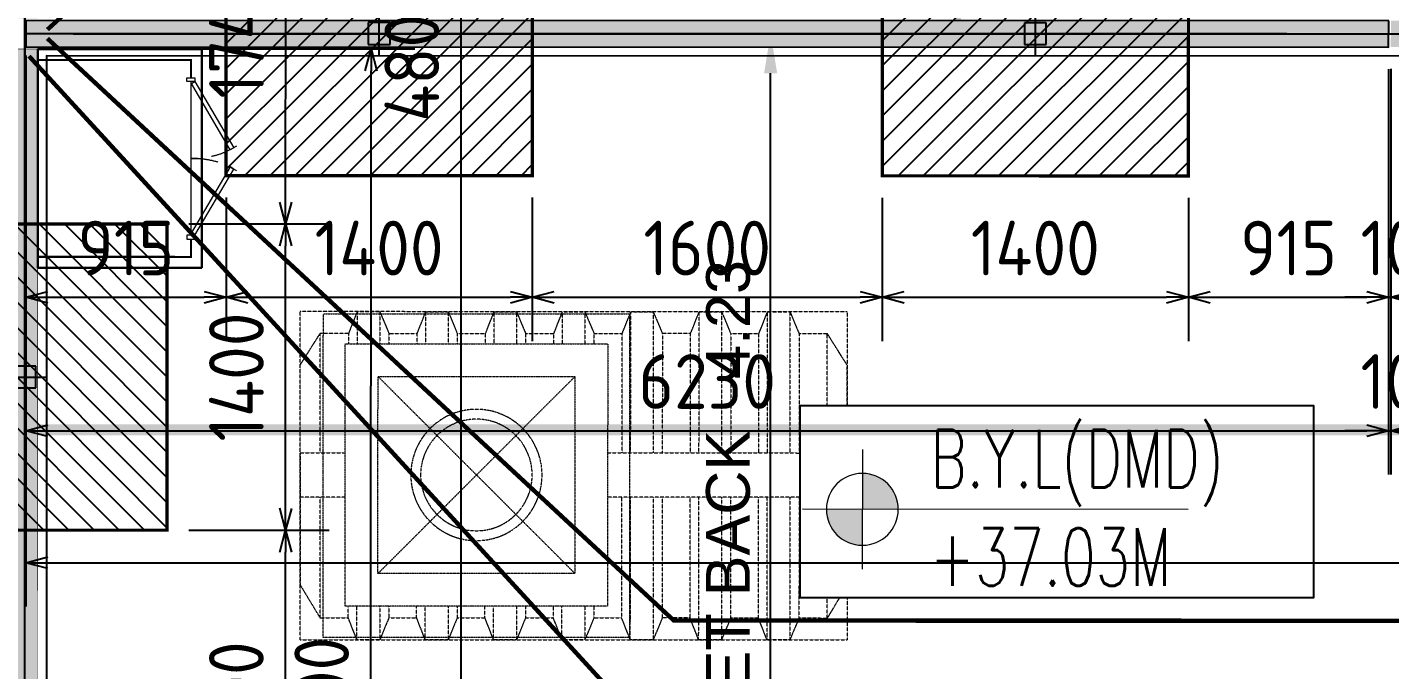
# Model space of a CAD drawing. Header units: centimetres. Extents: x -6122352 to 6876996, y -1694241 to 2592194.
# Drawn here: x 46747 to 52976, y -45064 to -42127 of the extents above; entities that cross this region are included whole.
import ezdxf

# ---------------------------------------------------------------- set-up
doc = ezdxf.new("R2010")
doc.units = ezdxf.units.CM
doc.header["$MEASUREMENT"] = 0
doc.header["$PDMODE"] = 66
doc.header["$PDSIZE"] = 100
for name, pattern in [('CENTER', [2, 1.25, -0.25, 0.25, -0.25]), ('DU23023_KAA_00_XX_M2_TR_KPTB_0024$0$DU23023_KAA_00_XX_M2_TR_XRBS_0024$0$PHANTOM2', [1.25, 0.625, -0.125, 0.125, -0.125, 0.125, -0.125]), ('HIDDEN', [0.375, 0.25, -0.125]), ('LTH-4G-M-XR-GROUND FLOOR PLAN$0$HIDDEN2', [0.1875, 0.125, -0.0625])]:
    doc.linetypes.add(name, pattern=pattern)
doc.layers.get('Defpoints').update_dxf_attribs({"color": 255, "linetype": 'CENTER'})
for name, color, linetype in [('00-MI-DIM', 7, 'Continuous'), ('@MI-FOOTINGS', 7, 'Continuous'), ('@MI-MEP', 7, 'Continuous'), ('@MI-REF LAYER', 7, 'Continuous'), ('@MI-TYPE-02', 6, 'Continuous'), ('CTECH-Text 2.5mm', 2, 'Continuous'), ('VD-WS-TEXT', 8, 'Continuous'), ('VD-WS-WATER TANK', 7, 'Continuous'), ('XREF1$0$S-LEVELS', 2, 'Continuous'), ('XREF1$0$TYPICAL NEW PROFILE', 3, 'Continuous')]:
    doc.layers.add(name, color=color, linetype=linetype)
doc.layers.add('08-Compound Wall-2', color=6, linetype='Continuous', lineweight=25, true_color=0xff00ff)
doc.layers.add('23585-XR-AR-DAMAC PLOT LIMITS$0$1-End units', color=7, linetype='Continuous', lineweight=5, true_color=0xf8991e)
for name, color, linetype, lineweight in [('23585-XR-AR-102-8P-GF$0$A-FLOR-XREF', 8, 'Continuous', 9), ('A-ANNO-TEXT', 3, 'Continuous', 25), ('LTH-4G-M-XR-GROUND FLOOR PLAN$0$1717 X Water Tank Location_5B$0$00 Line 2', 6, 'Continuous', 13), ('XREF1$0$36-TAGLVL', 23, 'Continuous', 9), ('ZAT_WALL PANEL', 3, 'Continuous', 30)]:
    doc.layers.add(name, color=color, linetype=linetype, lineweight=lineweight)
doc.layers.add('LTH-4G-M-XR-GROUND FLOOR PLAN$0$PDF_Geometry', color=7, linetype='Continuous', true_color=0xcccccc)
doc.styles.add('DIMTEXT', font='romans.shx', dxfattribs={"width": 0.8})
doc.styles.add('Schueco-BEMSTIL', font='isocpeur.ttf', dxfattribs={"width": 0.9})
doc.styles.get("Standard").update_dxf_attribs({"font": 'arial.ttf'})
doc.styles.add('XREF1$0$DLT_TEXT', font='romans.shx', dxfattribs={"width": 0.7})
doc.dimstyles.new('DIM-25', dxfattribs={"dimscale": 25, "dimtxt": 2.5, "dimasz": 2.5, "dimexe": 1.25, "dimexo": 0.625, "dimgap": 1, "dimtad": 1, "dimdec": 0, "dimdsep": 46, "dimtxsty": 'DIMTEXT', "dimblk": 'AROW', "dimcen": 2.5, "dimse1": 1, "dimse2": 1, "dimclrd": 1, "dimclre": 1, "dimclrt": 2, "dimadec": 0, "dimazin": 0, "dimtfac": 1, "dimtdec": 0, "dimtmove": 0, "dimatfit": 3, "dimfxl": 1, "dimarcsym": 0})
doc.dimstyles.new('MI- JWC-TXT-2.5 MM', dxfattribs={"dimscale": 1.5, "dimtxt": 2.5, "dimasz": 1, "dimexe": 2, "dimexo": 1, "dimgap": 1, "dimtad": 1, "dimdec": 0, "dimdsep": 46, "dimtxsty": 'Schueco-BEMSTIL', "dimblk": 'OPEN30', "dimcen": 0, "dimdle": 2, "dimclrd": 140, "dimclre": 8, "dimclrt": 40, "dimadec": 0, "dimazin": 2, "dimtfac": 1, "dimtdec": 0, "dimtix": 1, "dimtmove": 2, "dimatfit": 3, "dimldrblk": 'OPEN', "dimfxl": 2, "dimlwd": -1, "dimlwe": -1, "dimarcsym": 0})
doc.dimstyles.get("Standard").update_dxf_attribs({"dimtxt": 5, "dimasz": 0.5, "dimexe": 0.18, "dimexo": 0.0625, "dimgap": 0.09, "dimtad": 0, "dimtih": 1, "dimtoh": 1, "dimdec": 0, "dimzin": 0, "dimdsep": 46, "dimtxsty": 'Standard', "dimcen": 0.09, "dimadec": 0, "dimazin": 0, "dimtfac": 1, "dimtdec": 0, "dimtofl": 0, "dimtmove": 0, "dimatfit": 3, "dimfxl": 1, "dimtolj": 1, "dimtzin": 0, "dimarcsym": 0})

# ---------------------------------------------------------------- blocks, each defined once
blk = doc.blocks.new('23585-XR-AR-BOUNDARY WALLS AND SETBACKS')
at = {"layer": '08-Compound Wall-2'}
blk.add_lwpolyline([(496500.5593, 2768917.74), (496482.9379, 2768933.8862), (496476.824, 2768927.2137), (496472.7706, 2768922.7899), (496468.7172, 2768918.3661), (496464.6638, 2768913.9423), (496460.6104, 2768909.5187), (496454.4965, 2768902.8462), (496472.1179, 2768886.7)], dxfattribs=at)
blk = doc.blocks.new('A$C9d9485f6')
at = {"layer": 'A-ANNO-TEXT', "rotation": 312.4881850805905}
blk.add_blockref('23585-XR-AR-BOUNDARY WALLS AND SETBACKS', (-2377088.5348, -1504219.2521), dxfattribs=at)
blk = doc.blocks.new('23585-XR-AR-DAMAC PLOT LIMITS')
at = {"layer": '23585-XR-AR-DAMAC PLOT LIMITS$0$1-End units', "color": 251, "true_color": 0x636466}
for points in [[(496454.3553, 2768902.8401), (496436.6601, 2768919.0535), (496442.8417, 2768925.7999), (496460.5367, 2768909.5863)], [(496454.3553, 2768902.8401), (496460.5367, 2768909.5863), (496478.2317, 2768893.3725), (496472.0503, 2768886.6263)]]:
    blk.add_lwpolyline(points, close=True, dxfattribs=at)
blk = doc.blocks.new('A$Cf093b529')
at = {"layer": 'A-ANNO-TEXT'}
blk.add_blockref('23585-XR-AR-DAMAC PLOT LIMITS', (-495391.9901, -2768603.4419), dxfattribs=at)
blk = doc.blocks.new('A$C9656bef6')
at = {"color": 1, "true_color": 0xeb0000, "const_width": 0.01}
blk.add_lwpolyline([(33.1498, 0.0002), (27.1499, 0), (21.1499, 0), (15.1499, 0.0002), (9.1499, 0.0002), (0, 0.0002), (0, 24.0001), (9.1499, 24.0001), (15.1499, 24.0001), (21.1499, 24.0002), (27.1499, 24.0002), (33.1498, 24.0001), (42.2997, 24.0001), (42.3, 0.0002)], close=True, dxfattribs=at)
blk = doc.blocks.new('AROW')
at = {"color": 1, "ltscale": 100}
for p, q in [((0, 0), (-3, 0)), ((0, -1), (0, 1))]:
    blk.add_line(p, q, dxfattribs=at)
blk.add_solid([(-1.28, 0.21), (-1.28, -0.21), (0, 0)], dxfattribs=at)
blk = doc.blocks.new('*D399')
at = {"layer": 'CTECH-Text 2.5mm', "color": 8, "lineweight": -2, "ltscale": 10, "transparency": 16777216}
blk.add_line((0.1, -0.1674), (0.9, -0.1674), dxfattribs=at)
at = {"layer": 'Defpoints', "color": 0, "ltscale": 10, "transparency": 16777216}
for p in [(0.05, 0), (0.95, 0), (0.95, -0.1674)]:
    blk.add_point(p, dxfattribs=at)
at = {"layer": 'CTECH-Text 2.5mm', "color": 8, "lineweight": -2, "ltscale": 10, "transparency": 16777216, "xscale": 0.05, "yscale": 0.05, "zscale": 0.05, "rotation": 180}
blk.add_blockref('AROW', (0.05, -0.1674), dxfattribs=at)
at = {"layer": 'CTECH-Text 2.5mm', "color": 8, "lineweight": -2, "ltscale": 10, "transparency": 16777216, "xscale": 0.05, "yscale": 0.05, "zscale": 0.05}
blk.add_blockref('AROW', (0.95, -0.1674), dxfattribs=at)
at = {"layer": 'CTECH-Text 2.5mm', "color": 8, "ltscale": 10, "transparency": 16777216, "insert": (0.5, -0.1124), "char_height": 0.09, "attachment_point": 5, "style": 'DIMTEXT'}
blk.add_mtext('900', dxfattribs=at)
blk = doc.blocks.new('*D400')
at = {"layer": 'CTECH-Text 2.5mm', "color": 8, "lineweight": -2, "ltscale": 10, "transparency": 16777216}
blk.add_line((0.8453, -0.65), (0.8453, -0.05), dxfattribs=at)
at = {"layer": 'Defpoints', "color": 0, "ltscale": 10, "transparency": 16777216}
for p in [(0.8453, 0), (0.95, 0), (0.95, -0.7)]:
    blk.add_point(p, dxfattribs=at)
at = {"layer": 'CTECH-Text 2.5mm', "color": 8, "lineweight": -2, "ltscale": 10, "transparency": 16777216, "xscale": 0.05, "yscale": 0.05, "zscale": 0.05}
for p, rotation in [((0.8453, 0), 90), ((0.8453, -0.7), 270)]:
    blk.add_blockref('AROW', p, dxfattribs=dict(at, rotation=rotation))
at = {"layer": 'CTECH-Text 2.5mm', "color": 8, "ltscale": 10, "transparency": 16777216, "insert": (0.7903, -0.35), "char_height": 0.09, "attachment_point": 5, "rotation": 90, "style": 'DIMTEXT'}
blk.add_mtext('700', dxfattribs=at)
blk = doc.blocks.new('WATER TANK-5G')
at = {"layer": 'VD-WS-WATER TANK', "color": 8, "linetype": 'HIDDEN', "lineweight": 0}
for p, q in [((-1250, 750), (-1250, -750)), ((-1250, 750), (1250, 750)), ((1250, -750), (1250, 750)), ((-1250, 506.4), (-1159.5, 650)), ((-1030.3, 650.1), (-1159.5, 650)), ((-1030.3, 650.1), (-1159.5, 650)), ((-1159.5, 104.3), (-1159.5, 650)), ((-717.8, 650.4), (-847, 650.3)), ((-534.5, 650.3), (-405.3, 650.3)), ((-92.8, 650.3), (-222, 650)), ((219.7, 650.3), (90.5, 650.3)), ((532.2, 650.3), (403, 650.3)), ((844.7, 650.2), (715.5, 650)), ((1030.3, 650.1), (1159.5, 650)), ((1030.3, 650.1), (1159.5, 650)), ((1159.5, 104.3), (1159.5, 650)), ((1250, 506.4), (1159.5, 650)), ((-1250, 6.4), (-1250, 506.4)), ((1250, 6.4), (1250, 506.4)), ((1250, 6.4), (1250, 506.4)), ((-1250, 104.3), (-1250, -97.9)), ((1250, 104.3), (1250, -97.9)), ((-1250, 0), (-1250, -500)), ((1250, 0), (1250, -500)), ((1250, 0), (1250, -500)), ((-1159.5, -650), (-1159.5, -97.9)), ((1159.5, -649.4), (1159.5, -97.9)), ((-1250, -500), (-1159.5, -650)), ((1250, -500), (1159.5, -649.4)), ((-1030.2, -649.9), (-1159.5, -650)), ((-717.8, -649.6), (-844.7, -649.7)), ((-532.2, -649.7), (-405.3, -649.7)), ((-92.8, -649.7), (-219.7, -650)), ((219.7, -649.8), (92.8, -649.8)), ((532.2, -649.4), (405.3, -649.7)), ((532.3, -650), (532.2, -650)), ((844.7, -649), (717.8, -649.2)), ((1159.5, -649.4), (1030.3, -649.7)), ((1250, -750), (-1250, -750))]:
    blk.add_line(p, q, dxfattribs=at)
at = {"layer": 'VD-WS-WATER TANK', "color": 8, "linetype": 'HIDDEN', "lineweight": 0, "ltscale": 0.2}
for p, q in [((-5.4, 453.5), (894.6, -446.5)), ((894.6, 453.5), (-5.4, -446.5))]:
    blk.add_line(p, q, dxfattribs=at)
at = {"layer": 'VD-WS-WATER TANK', "color": 8, "linetype": 'HIDDEN', "lineweight": 0}
for points in [[(-885.4, 104.3), (-886.4, 750), (-988.6, 750), (-1030.3, 650.3), (-1030.3, 104.3)], [(-988.6, 750), (-988.6, 104.3)], [(-846, 104.3), (-847, 650.3), (-886.4, 750)], [(-572.9, 104.3), (-573.9, 750), (-676.1, 750), (-717.8, 650.3), (-717.8, 104.3)], [(-676.1, 750), (-676.1, 104.3)], [(-533.5, 104.3), (-534.5, 650.3), (-573.9, 750)], [(-260.4, 104.3), (-261.4, 750), (-363.6, 750), (-405.3, 650.3), (-405.3, 104.3)], [(-363.6, 750), (-363.6, 104.3)], [(-221, 104.3), (-222, 650.3), (-261.4, 750)], [(51.3, 603.5), (51.1, 750), (-51.1, 750), (-92.8, 650.3), (-92.8, 603.5)], [(-51.1, 750), (-51.1, 603.5)], [(90.6, 603.5), (90.5, 650.3), (51.1, 750)], [(363.8, 603.5), (363.6, 750), (261.4, 750), (219.7, 650.3), (219.7, 603.5)], [(261.4, 750), (261.4, 603.5)], [(403.1, 603.5), (403, 650.3), (363.6, 750)], [(676.3, 603.5), (676.1, 750), (573.9, 750), (532.2, 650.3), (532.2, 603.5)], [(573.9, 750), (573.9, 603.5)], [(715.6, 603.5), (715.5, 650.3), (676.1, 750)], [(988.8, 603.5), (988.6, 750), (886.4, 750), (844.7, 650.3), (844.7, 603.5)], [(886.4, 750), (886.4, 603.5)], [(1028.1, 603.5), (1028, 650.3), (988.6, 750)], [(-155.4, 104.3), (-1250, 104.3), (-1250, -97.9), (-155.4, -97.9)], [(1044.6, -97.9), (1250, -97.9), (1250, 104.3), (1044.6, 104.3)], [(-1030.3, -97.9), (-1030.3, -649.7), (-988.6, -750), (-884.1, -750), (-844.7, -649.7), (-845.6, -97.9)], [(-988.6, -97.9), (-988.6, -750)], [(-884.1, -750), (-885.1, -97.9)], [(-717.8, -97.9), (-717.8, -649.7), (-676.1, -750), (-571.6, -750), (-532.2, -649.7), (-533.1, -97.9)], [(-676.1, -97.9), (-676.1, -750)], [(-571.6, -750), (-572.6, -97.9)], [(-405.3, -97.9), (-405.3, -649.7), (-363.6, -750), (-259.1, -750), (-219.7, -649.7), (-220.6, -97.9)], [(-363.6, -97.9), (-363.6, -750)], [(-259.1, -750), (-260.1, -97.9)], [(-92.8, -596.5), (-92.8, -649.7), (-51.1, -750), (53.4, -750), (92.8, -649.7), (92.8, -596.5)], [(-51.1, -596.5), (-51.1, -750)], [(53.4, -750), (53.2, -596.5)], [(219.7, -596.5), (219.7, -649.7), (261.4, -750), (365.9, -750), (405.3, -649.7), (405.3, -596.5)], [(261.4, -596.5), (261.4, -750)], [(365.9, -750), (365.7, -596.5)], [(532.2, -596.5), (532.2, -649.7), (573.9, -750), (678.4, -750), (717.8, -649.7), (717.8, -596.5)], [(573.9, -596.5), (573.9, -750)], [(678.4, -750), (678.2, -596.5)], [(844.7, -596.5), (844.7, -649.7), (886.4, -750), (990.9, -750), (1030.3, -649.7), (1030.2, -596.5)], [(886.4, -596.5), (886.4, -750)], [(990.9, -750), (990.6, -596.5)]]:
    blk.add_lwpolyline(points, dxfattribs=at)
at = {"layer": 'VD-WS-WATER TANK', "color": 8, "linetype": 'HIDDEN', "lineweight": 0, "ltscale": 0.2}
for points in [[(-255.4, -739.7), (1144.6, -739.7), (1144.6, 740.3), (-255.4, 740.3)], [(-155.4, -596.5), (1044.6, -596.5), (1044.6, 603.5), (-155.4, 603.5)], [(-5.4, -446.5), (894.6, -446.5), (894.6, 453.5), (-5.4, 453.5)]]:
    blk.add_lwpolyline(points, close=True, dxfattribs=at)
at = {"layer": 'VD-WS-WATER TANK', "color": 8, "linetype": 'HIDDEN', "lineweight": 0}
for radius in [300, 255]:
    blk.add_circle((444.6, 3.5), radius, dxfattribs=at)
blk = doc.blocks.new('XREF1$0$LVL  ATTR')
at = {"color": 7}
blk.add_wipeout([(-0.3373, 0.3835), (1.8973, 0.3835), (1.8973, -0.4505), (-0.3373, -0.4505)], dxfattribs=at)
at = {"layer": 'XREF1$0$36-TAGLVL', "extrusion": (-4.88814e-07, 1.40652e-17, 1)}
h = blk.add_hatch(color=252, dxfattribs=at)
h.paths.add_polyline_path([(-0.0654, 0.1563, 0.414214), (-0.2216, 0), (-0.0654, 0)])
h.paths.add_polyline_path([(0.0909, 0), (-0.0654, 0), (-0.0654, -0.1562, 0.414214)])
for p, q in [((-0.0654, -0.2604), (-0.0654, 0.2604)), ((1.3511, 0, 0), (-0.3253, 0, 0))]:
    blk.add_line(p, q, dxfattribs=at)
blk.add_circle((-0.0654, 0, 0), 0.1562, dxfattribs=at)
at = {"layer": 'XREF1$0$S-LEVELS', "color": 1}
blk.add_lwpolyline([(-0.3373, 0.3835), (1.8973, 0.3835), (1.8973, -0.4505), (-0.3373, -0.4505)], close=True, dxfattribs=at)
at = {"layer": 'XREF1$0$TYPICAL NEW PROFILE', "color": 3, "style": 'XREF1$0$DLT_TEXT', "width": 0.7}
for tag, p in [('+0.00M', (0.2413, 0.0671, -0.0001)), ('S.S.L', (0.2413, -0.3453, -0.0001))]:
    blk.add_attdef(tag, p, '', height=0.25, dxfattribs=at)
blk = doc.blocks.new('*D701')
at = {"color": 0, "lineweight": -2, "transparency": 16777216}
for p, q in [((494356.7566, 2767883.0846), (494355.5205, 2767883.0846)), ((494355.7005, 2767879.0379), (494355.7005, 2767882.9046)), ((494355.8531, 2767878.8579), (494355.5205, 2767878.8579))]:
    blk.add_line(p, q, dxfattribs=at)
at = {"color": 0, "transparency": 16777216}
for points in [[(494355.6705, 2767882.9046), (494355.7305, 2767882.9046), (494355.7005, 2767883.0846)], [(494355.6705, 2767879.0379), (494355.7305, 2767879.0379), (494355.7005, 2767878.8579)]]:
    blk.add_solid(points, dxfattribs=at)
at = {"layer": 'Defpoints', "color": 0, "transparency": 16777216}
for p in [(494355.7005, 2767883.0846), (494356.8191, 2767883.0846), (494355.9156, 2767878.8579)]:
    blk.add_point(p, dxfattribs=at)
at = {"color": 0, "transparency": 16777216, "insert": (494355.5071, 2767880.9712), "char_height": 0.2, "attachment_point": 5, "rotation": 90}
blk.add_mtext('\\A1;SET BACK   4.23', dxfattribs=at)
blk = doc.blocks.new('*D729')
at = {"color": 0, "lineweight": -2, "transparency": 16777216}
for p, q in [((494320.8814, 2767883.0845), (494321.2594, 2767883.0845)), ((494321.0794, 2767879.0383), (494321.0794, 2767882.9045)), ((494320.7314, 2767878.8583), (494321.2594, 2767878.8583))]:
    blk.add_line(p, q, dxfattribs=at)
at = {"color": 0, "transparency": 16777216}
for points in [[(494321.0494, 2767882.9045), (494321.1094, 2767882.9045), (494321.0794, 2767883.0845)], [(494321.0494, 2767879.0383), (494321.1094, 2767879.0383), (494321.0794, 2767878.8583)]]:
    blk.add_solid(points, dxfattribs=at)
at = {"layer": 'Defpoints', "color": 0, "transparency": 16777216}
for p in [(494320.8189, 2767883.0845), (494321.0794, 2767883.0845), (494320.6689, 2767878.8583)]:
    blk.add_point(p, dxfattribs=at)
at = {"color": 0, "transparency": 16777216, "insert": (494320.8859, 2767880.9714), "char_height": 0.2, "attachment_point": 5, "rotation": 90}
blk.add_mtext('\\A1;SET BACK   4.23', dxfattribs=at)
blk = doc.blocks.new('_Open30')
at = {"color": 0, "linetype": 'ByBlock', "lineweight": -2}
for p, q in [((-1, 0.268), (0, 0)), ((0, 0), (-1, -0.268)), ((0, 0), (-1, 0))]:
    blk.add_line(p, q, dxfattribs=at)
blk = doc.blocks.new('*D964')
at = {"layer": '00-MI-DIM', "color": 8, "transparency": 16777216}
for p, q in [((436950.7, -173339.8), (438574.4, -173340.1)), ((436948.6, -179339.8), (438573.3, -179340.1))]:
    blk.add_line(p, q, dxfattribs=at)
at = {"layer": '00-MI-DIM', "color": 140, "transparency": 16777216}
blk.add_line((438373.3, -179240), (438374.4, -173440), dxfattribs=at)
at = {"layer": 'Defpoints', "color": 0, "transparency": 16777216}
for p in [(436850.7, -173339.8), (438374.4, -173340), (436848.6, -179339.8)]:
    blk.add_point(p, dxfattribs=at)
at = {"layer": '00-MI-DIM', "color": 140, "transparency": 16777216, "xscale": 100, "yscale": 100, "zscale": 100}
for p, rotation in [((438374.4, -173340), 89.98973417893167), ((438373.3, -179340), 269.9897341789317)]:
    blk.add_blockref('_Open30', p, dxfattribs=dict(at, rotation=rotation))
at = {"layer": '00-MI-DIM', "color": 40, "transparency": 16777216, "insert": (438148.8, -176340), "char_height": 250, "attachment_point": 5, "rotation": 89.98973, "style": 'Schueco-BEMSTIL'}
blk.add_mtext('6000', dxfattribs=at)
blk = doc.blocks.new('_Open')
at = {"color": 0, "linetype": 'ByBlock', "lineweight": -2}
for p, q in [((-1, 0.2), (0, 0)), ((-1, -0.2), (0, 0)), ((0, 0), (-1, 0))]:
    blk.add_line(p, q, dxfattribs=at)
blk = doc.blocks.new('*D972')
at = {"layer": '00-MI-DIM', "color": 8, "transparency": 16777216}
for p, q in [((436895.4, -149271.2), (438990.7, -149271.6)), ((436886.5, -197271.6), (438982.1, -197272))]:
    blk.add_line(p, q, dxfattribs=at)
at = {"layer": '00-MI-DIM', "color": 140, "transparency": 16777216}
blk.add_line((438782.2, -197172), (438790.7, -149371.5), dxfattribs=at)
at = {"layer": 'Defpoints', "color": 0, "transparency": 16777216}
for p in [(436795.4, -149271.2), (438790.7, -149271.5), (436786.5, -197271.6)]:
    blk.add_point(p, dxfattribs=at)
at = {"layer": '00-MI-DIM', "color": 140, "transparency": 16777216, "xscale": 100, "yscale": 100, "zscale": 100}
for p, rotation in [((438790.7, -149271.5), 89.98973417893167), ((438782.1, -197272), 269.9897341789317)]:
    blk.add_blockref('_Open30', p, dxfattribs=dict(at, rotation=rotation))
at = {"layer": '00-MI-DIM', "color": 40, "transparency": 16777216, "insert": (438561.4, -173271.7), "char_height": 250, "attachment_point": 5, "rotation": 89.98973, "style": 'Schueco-BEMSTIL'}
blk.add_mtext('48000', dxfattribs=at)
blk = doc.blocks.new('T2-FOOTING PLAN')
at = {"layer": '@MI-FOOTINGS', "transparency": 33554679}
h = blk.add_hatch(dxfattribs=at)
h.set_pattern_fill('ANSI31', color=8, scale=650)
h.paths.add_polyline_path([(-700, 650), (700, 650), (700, -650), (-700, -650)])
at = {"layer": '@MI-FOOTINGS', "color": 160, "true_color": 0x3340f0, "const_width": 15}
blk.add_lwpolyline([(-700, 650), (700, 650), (700, -650), (-700, -650)], close=True, dxfattribs=at)
at = {"layer": '@MI-FOOTINGS', "color": 30}
blk.add_point((0, 0), dxfattribs=at)
blk = doc.blocks.new('*D953')
at = {"layer": '00-MI-DIM', "color": 8, "transparency": 16777216}
for p, q in [((437541.4, -175539.9), (438183.8, -175540)), ((437541.1, -177139.9), (438183.5, -177140))]:
    blk.add_line(p, q, dxfattribs=at)
at = {"layer": '00-MI-DIM', "color": 140, "transparency": 16777216}
blk.add_line((437983.6, -177040), (437983.8, -175640), dxfattribs=at)
at = {"layer": 'Defpoints', "color": 0, "transparency": 16777216}
for p in [(437441.4, -175539.9), (437983.8, -175540), (437441.1, -177139.9)]:
    blk.add_point(p, dxfattribs=at)
at = {"layer": '00-MI-DIM', "color": 140, "transparency": 16777216, "xscale": 100, "yscale": 100, "zscale": 100}
for p, rotation in [((437983.8, -175540), 89.98973417893167), ((437983.5, -177140), 269.9897341789317)]:
    blk.add_blockref('_Open30', p, dxfattribs=dict(at, rotation=rotation))
at = {"layer": '00-MI-DIM', "color": 40, "transparency": 16777216, "insert": (437758.7, -176339.9), "char_height": 250, "attachment_point": 5, "rotation": 89.98973, "style": 'Schueco-BEMSTIL'}
blk.add_mtext('1600', dxfattribs=at)
blk = doc.blocks.new('*D954')
at = {"layer": '00-MI-DIM', "color": 8, "transparency": 16777216}
for p, q in [((437541.7, -174139.9), (438184.1, -174140)), ((437541.4, -175539.9), (438183.8, -175540))]:
    blk.add_line(p, q, dxfattribs=at)
at = {"layer": '00-MI-DIM', "color": 140, "transparency": 16777216}
blk.add_line((437983.8, -175440), (437984.1, -174240), dxfattribs=at)
at = {"layer": 'Defpoints', "color": 0, "transparency": 16777216}
for p in [(437441.7, -174139.9), (437984.1, -174140), (437441.4, -175539.9)]:
    blk.add_point(p, dxfattribs=at)
at = {"layer": '00-MI-DIM', "color": 140, "transparency": 16777216, "xscale": 100, "yscale": 100, "zscale": 100}
for p, rotation in [((437984.1, -174140), 89.98973417893167), ((437983.8, -175540), 269.9897341789317)]:
    blk.add_blockref('_Open30', p, dxfattribs=dict(at, rotation=rotation))
at = {"layer": '00-MI-DIM', "color": 40, "transparency": 16777216, "insert": (437759, -174839.9), "char_height": 250, "attachment_point": 5, "rotation": 89.98973, "style": 'Schueco-BEMSTIL'}
blk.add_mtext('1400', dxfattribs=at)
blk = doc.blocks.new('*D955')
at = {"layer": '00-MI-DIM', "color": 8, "transparency": 16777216}
for p, q in [((437542.5, -172400.4), (438184.4, -172400.5)), ((437541.7, -174139.9), (438184.1, -174140))]:
    blk.add_line(p, q, dxfattribs=at)
at = {"layer": '00-MI-DIM', "color": 140, "transparency": 16777216}
blk.add_line((437984.1, -174040), (437984.4, -172500.4), dxfattribs=at)
at = {"layer": 'Defpoints', "color": 0, "transparency": 16777216}
for p in [(437442.5, -172400.3), (437984.4, -172400.4), (437441.7, -174139.9)]:
    blk.add_point(p, dxfattribs=at)
at = {"layer": '00-MI-DIM', "color": 140, "transparency": 16777216, "xscale": 100, "yscale": 100, "zscale": 100}
for p, rotation in [((437984.4, -172400.4), 89.98973417893167), ((437984.1, -174140), 269.9897341789317)]:
    blk.add_blockref('_Open30', p, dxfattribs=dict(at, rotation=rotation))
at = {"layer": '00-MI-DIM', "color": 40, "transparency": 16777216, "insert": (437759.2, -173270.2), "char_height": 250, "attachment_point": 5, "rotation": 89.98973, "style": 'Schueco-BEMSTIL'}
blk.add_mtext('1740', dxfattribs=at)
blk = doc.blocks.new('*D988')
at = {"layer": '@MI-TYPE-02', "color": 8, "transparency": 16777216}
for p, q in [((345440.7, -190781.4), (345440.7, -192636.3)), ((351671.1, -190783), (351671.1, -192636.3))]:
    blk.add_line(p, q, dxfattribs=at)
at = {"layer": '@MI-TYPE-02', "color": 140, "transparency": 16777216}
blk.add_line((345540.7, -192436.3), (351571.1, -192436.3), dxfattribs=at)
at = {"layer": 'Defpoints', "color": 0, "transparency": 16777216}
for p in [(345440.7, -190681.4), (351671.1, -190683), (351671.1, -192436.3)]:
    blk.add_point(p, dxfattribs=at)
at = {"layer": '@MI-TYPE-02', "color": 140, "transparency": 16777216, "xscale": 100, "yscale": 100, "zscale": 100, "rotation": 180}
blk.add_blockref('_Open30', (345440.7, -192436.3), dxfattribs=at)
at = {"layer": '@MI-TYPE-02', "color": 140, "transparency": 16777216, "xscale": 100, "yscale": 100, "zscale": 100}
blk.add_blockref('_Open30', (351671.1, -192436.3), dxfattribs=at)
at = {"layer": '@MI-TYPE-02', "color": 40, "transparency": 16777216, "insert": (348555.9, -192211.3), "char_height": 250, "attachment_point": 5, "style": 'Schueco-BEMSTIL'}
blk.add_mtext('6230', dxfattribs=at)
blk = doc.blocks.new('*D989')
at = {"layer": '@MI-TYPE-02', "color": 8, "transparency": 16777216}
for p, q in [((351671.1, -190783), (351671.1, -192636.3)), ((351681.1, -190781.9), (351681.1, -192636.3))]:
    blk.add_line(p, q, dxfattribs=at)
at = {"layer": '@MI-TYPE-02', "color": 140, "transparency": 16777216}
for p, q in [((351571.1, -192436.3), (351471.1, -192436.3)), ((351671.1, -192436.3), (351681.1, -192436.3)), ((351781.1, -192436.3), (351881.1, -192436.3))]:
    blk.add_line(p, q, dxfattribs=at)
at = {"layer": 'Defpoints', "color": 0, "transparency": 16777216}
for p in [(351671.1, -190683), (351681.1, -190681.9), (351681.1, -192436.3)]:
    blk.add_point(p, dxfattribs=at)
at = {"layer": '@MI-TYPE-02', "color": 140, "transparency": 16777216, "xscale": 100, "yscale": 100, "zscale": 100}
blk.add_blockref('_Open30', (351671.1, -192436.3), dxfattribs=at)
at = {"layer": '@MI-TYPE-02', "color": 140, "transparency": 16777216, "xscale": 100, "yscale": 100, "zscale": 100, "rotation": 180}
blk.add_blockref('_Open30', (351681.1, -192436.3), dxfattribs=at)
at = {"layer": '@MI-TYPE-02', "color": 40, "transparency": 16777216, "insert": (351676.1, -192211.3), "char_height": 250, "attachment_point": 5, "style": 'Schueco-BEMSTIL'}
blk.add_mtext('10', dxfattribs=at)
blk = doc.blocks.new('*D1001')
at = {"layer": '@MI-TYPE-02', "color": 8, "transparency": 16777216}
for p, q in [((345440.7, -190781.4), (345440.7, -192026.3)), ((346356, -191370.5), (346356, -192026.3))]:
    blk.add_line(p, q, dxfattribs=at)
at = {"layer": '@MI-TYPE-02', "color": 140, "transparency": 16777216}
blk.add_line((345540.7, -191826.3), (346256, -191826.3), dxfattribs=at)
at = {"layer": 'Defpoints', "color": 0, "transparency": 16777216}
for p in [(345440.7, -190681.4), (346356, -191270.5), (346356, -191826.3)]:
    blk.add_point(p, dxfattribs=at)
at = {"layer": '@MI-TYPE-02', "color": 140, "transparency": 16777216, "xscale": 100, "yscale": 100, "zscale": 100, "rotation": 180}
blk.add_blockref('_Open30', (345440.7, -191826.3), dxfattribs=at)
at = {"layer": '@MI-TYPE-02', "color": 140, "transparency": 16777216, "xscale": 100, "yscale": 100, "zscale": 100}
blk.add_blockref('_Open30', (346356, -191826.3), dxfattribs=at)
at = {"layer": '@MI-TYPE-02', "color": 40, "transparency": 16777216, "insert": (345898.4, -191601.3), "char_height": 250, "attachment_point": 5, "style": 'Schueco-BEMSTIL'}
blk.add_mtext('915', dxfattribs=at)
blk = doc.blocks.new('*D1002')
at = {"layer": '@MI-TYPE-02', "color": 8, "transparency": 16777216}
for p, q in [((346356, -191370.5), (346356, -192026.3)), ((347756, -191370.8), (347756, -192026.3))]:
    blk.add_line(p, q, dxfattribs=at)
at = {"layer": '@MI-TYPE-02', "color": 140, "transparency": 16777216}
blk.add_line((346456, -191826.3), (347656, -191826.3), dxfattribs=at)
at = {"layer": 'Defpoints', "color": 0, "transparency": 16777216}
for p in [(346356, -191270.5), (347756, -191270.8), (347756, -191826.3)]:
    blk.add_point(p, dxfattribs=at)
at = {"layer": '@MI-TYPE-02', "color": 140, "transparency": 16777216, "xscale": 100, "yscale": 100, "zscale": 100, "rotation": 180}
blk.add_blockref('_Open30', (346356, -191826.3), dxfattribs=at)
at = {"layer": '@MI-TYPE-02', "color": 140, "transparency": 16777216, "xscale": 100, "yscale": 100, "zscale": 100}
blk.add_blockref('_Open30', (347756, -191826.3), dxfattribs=at)
at = {"layer": '@MI-TYPE-02', "color": 40, "transparency": 16777216, "insert": (347056, -191601.3), "char_height": 250, "attachment_point": 5, "style": 'Schueco-BEMSTIL'}
blk.add_mtext('1400', dxfattribs=at)
blk = doc.blocks.new('*D1003')
at = {"layer": '@MI-TYPE-02', "color": 8, "transparency": 16777216}
for p, q in [((347756, -191370.8), (347756, -192026.3)), ((349356, -191371.1), (349356, -192026.3))]:
    blk.add_line(p, q, dxfattribs=at)
at = {"layer": '@MI-TYPE-02', "color": 140, "transparency": 16777216}
blk.add_line((347856, -191826.3), (349256, -191826.3), dxfattribs=at)
at = {"layer": 'Defpoints', "color": 0, "transparency": 16777216}
for p in [(347756, -191270.8), (349356, -191271.1), (349356, -191826.3)]:
    blk.add_point(p, dxfattribs=at)
at = {"layer": '@MI-TYPE-02', "color": 140, "transparency": 16777216, "xscale": 100, "yscale": 100, "zscale": 100, "rotation": 180}
blk.add_blockref('_Open30', (347756, -191826.3), dxfattribs=at)
at = {"layer": '@MI-TYPE-02', "color": 140, "transparency": 16777216, "xscale": 100, "yscale": 100, "zscale": 100}
blk.add_blockref('_Open30', (349356, -191826.3), dxfattribs=at)
at = {"layer": '@MI-TYPE-02', "color": 40, "transparency": 16777216, "insert": (348556, -191601.3), "char_height": 250, "attachment_point": 5, "style": 'Schueco-BEMSTIL'}
blk.add_mtext('1600', dxfattribs=at)
blk = doc.blocks.new('*D1004')
at = {"layer": '@MI-TYPE-02', "color": 8, "transparency": 16777216}
for p, q in [((349356, -191371.1), (349356, -192026.3)), ((350756, -191371.3), (350756, -192026.3))]:
    blk.add_line(p, q, dxfattribs=at)
at = {"layer": '@MI-TYPE-02', "color": 140, "transparency": 16777216}
blk.add_line((349456, -191826.3), (350656, -191826.3), dxfattribs=at)
at = {"layer": 'Defpoints', "color": 0, "transparency": 16777216}
for p in [(349356, -191271.1), (350756, -191271.3), (350756, -191826.3)]:
    blk.add_point(p, dxfattribs=at)
at = {"layer": '@MI-TYPE-02', "color": 140, "transparency": 16777216, "xscale": 100, "yscale": 100, "zscale": 100, "rotation": 180}
blk.add_blockref('_Open30', (349356, -191826.3), dxfattribs=at)
at = {"layer": '@MI-TYPE-02', "color": 140, "transparency": 16777216, "xscale": 100, "yscale": 100, "zscale": 100}
blk.add_blockref('_Open30', (350756, -191826.3), dxfattribs=at)
at = {"layer": '@MI-TYPE-02', "color": 40, "transparency": 16777216, "insert": (350056, -191601.3), "char_height": 250, "attachment_point": 5, "style": 'Schueco-BEMSTIL'}
blk.add_mtext('1400', dxfattribs=at)
blk = doc.blocks.new('*D1005')
at = {"layer": '@MI-TYPE-02', "color": 8, "transparency": 16777216}
for p, q in [((351671.1, -190783), (351671.1, -192026.3)), ((350756, -191371.3), (350756, -192026.3))]:
    blk.add_line(p, q, dxfattribs=at)
at = {"layer": '@MI-TYPE-02', "color": 140, "transparency": 16777216}
blk.add_line((350856, -191826.3), (351571.1, -191826.3), dxfattribs=at)
at = {"layer": 'Defpoints', "color": 0, "transparency": 16777216}
for p in [(351671.1, -190683), (350756, -191271.3), (351671.1, -191826.3)]:
    blk.add_point(p, dxfattribs=at)
at = {"layer": '@MI-TYPE-02', "color": 140, "transparency": 16777216, "xscale": 100, "yscale": 100, "zscale": 100, "rotation": 180}
blk.add_blockref('_Open30', (350756, -191826.3), dxfattribs=at)
at = {"layer": '@MI-TYPE-02', "color": 140, "transparency": 16777216, "xscale": 100, "yscale": 100, "zscale": 100}
blk.add_blockref('_Open30', (351671.1, -191826.3), dxfattribs=at)
at = {"layer": '@MI-TYPE-02', "color": 40, "transparency": 16777216, "insert": (351213.6, -191601.3), "char_height": 250, "attachment_point": 5, "style": 'Schueco-BEMSTIL'}
blk.add_mtext('915', dxfattribs=at)
blk = doc.blocks.new('*D1006')
at = {"layer": '@MI-TYPE-02', "color": 8, "transparency": 16777216}
for p, q in [((351671.1, -190783), (351671.1, -192026.3)), ((351681.1, -190781.9), (351681.1, -192026.3))]:
    blk.add_line(p, q, dxfattribs=at)
at = {"layer": '@MI-TYPE-02', "color": 140, "transparency": 16777216}
for p, q in [((351571.1, -191826.3), (351471.1, -191826.3)), ((351671.1, -191826.3), (351681.1, -191826.3)), ((351781.1, -191826.3), (351881.1, -191826.3))]:
    blk.add_line(p, q, dxfattribs=at)
at = {"layer": 'Defpoints', "color": 0, "transparency": 16777216}
for p in [(351671.1, -190683), (351681.1, -190681.9), (351681.1, -191826.3)]:
    blk.add_point(p, dxfattribs=at)
at = {"layer": '@MI-TYPE-02', "color": 140, "transparency": 16777216, "xscale": 100, "yscale": 100, "zscale": 100}
blk.add_blockref('_Open30', (351671.1, -191826.3), dxfattribs=at)
at = {"layer": '@MI-TYPE-02', "color": 140, "transparency": 16777216, "xscale": 100, "yscale": 100, "zscale": 100, "rotation": 180}
blk.add_blockref('_Open30', (351681.1, -191826.3), dxfattribs=at)
at = {"layer": '@MI-TYPE-02', "color": 40, "transparency": 16777216, "insert": (351676.1, -191601.3), "char_height": 250, "attachment_point": 5, "style": 'Schueco-BEMSTIL'}
blk.add_mtext('10', dxfattribs=at)
blk = doc.blocks.new('*D1042')
at = {"layer": '@MI-TYPE-02', "color": 8, "transparency": 16777216}
for p, q in [((345441, -190721.4), (345441, -193239.8)), ((387730.9, -190730.1), (387730.9, -193239.8))]:
    blk.add_line(p, q, dxfattribs=at)
at = {"layer": '@MI-TYPE-02', "color": 140, "transparency": 16777216}
blk.add_line((345541, -193039.8), (387630.9, -193039.8), dxfattribs=at)
at = {"layer": 'Defpoints', "color": 0, "transparency": 16777216}
for p in [(345441, -190621.4), (387730.9, -190630.1), (387730.9, -193039.8)]:
    blk.add_point(p, dxfattribs=at)
at = {"layer": '@MI-TYPE-02', "color": 140, "transparency": 16777216, "xscale": 100, "yscale": 100, "zscale": 100, "rotation": 180}
blk.add_blockref('_Open30', (345441, -193039.8), dxfattribs=at)
at = {"layer": '@MI-TYPE-02', "color": 140, "transparency": 16777216, "xscale": 100, "yscale": 100, "zscale": 100}
blk.add_blockref('_Open30', (387730.9, -193039.8), dxfattribs=at)
at = {"layer": '@MI-TYPE-02', "color": 40, "transparency": 16777216, "insert": (366586, -192814.8), "char_height": 250, "attachment_point": 5, "style": 'Schueco-BEMSTIL'}
blk.add_mtext('42290', dxfattribs=at)
blk = doc.blocks.new('A$C105233b1')
at = {"layer": 'LTH-4G-M-XR-GROUND FLOOR PLAN$0$1717 X Water Tank Location_5B$0$00 Line 2', "color": 8, "linetype": 'Continuous'}
blk.add_lwpolyline([(0.8683, -0.7, 0.01, 0.01, 0), (0.95, -0.7, 0.01, 0.01, 0), (0.95, 0, 0.01, 0.01, 0), (0.05, 0, 0.01, 0.01, 0), (0.05, -0.7, 0.01, 0.01, 0), (0.1308, -0.7, 0, 0, 0)], format="xyseb", dxfattribs=at)
at = {"layer": 'LTH-4G-M-XR-GROUND FLOOR PLAN$0$PDF_Geometry', "color": 8, "lineweight": 5}
for points in [[(0.148, -0.7172), (0.148, -0.6812), (0.1308, -0.6812), (0.1308, -0.7172)], [(0.8512, -0.7172), (0.8512, -0.6812), (0.8683, -0.6812), (0.8683, -0.7172)], [(0.4512, -0.8952), (0.4606, -0.8796), (0.1574, -0.7016), (0.148, -0.7172)], [(0.548, -0.8952), (0.5386, -0.8796), (0.8418, -0.7016), (0.8512, -0.7172)]]:
    blk.add_lwpolyline(points, close=True, dxfattribs=at)
blk.add_lwpolyline([(0.148, -0.7), (0.8512, -0.7)], dxfattribs=at)
at = {"layer": 'LTH-4G-M-XR-GROUND FLOOR PLAN$0$PDF_Geometry', "color": 8, "linetype": 'LTH-4G-M-XR-GROUND FLOOR PLAN$0$HIDDEN2', "lineweight": 5}
for centre, start, end in [((0.148, -0.7172), 327.14098, 2.80241), ((0.8512, -0.7172), 177.19816, 212.8596)]:
    blk.add_arc(centre, 0.3516, start, end, dxfattribs=at)
at = {"layer": 'ZAT_WALL PANEL', "color": 1}
blk.add_lwpolyline([(1, -0.75), (1, 0), (0, 0), (0, -0.75), (1, -0.75)], dxfattribs=at)
at = {"layer": 'CTECH-Text 2.5mm', "color": 8, "ltscale": 10}
dim = blk.add_linear_dim(base=(0.95, -0.1674), p1=(0.05, 0), p2=(0.95, 0), dimstyle='DIM-25', override={"dimscale": 1, "dimtxt": 0.09, "dimasz": 0.05, "dimgap": 0.01, "dimlfac": 1000, "dimclrd": 8, "dimclre": 8, "dimclrt": 8}, dxfattribs=at)
dim.commit()
dim.dimension.update_dxf_attribs({"geometry": '*D399', "text_midpoint": (0.5, -0.1124)})
dim = blk.add_linear_dim(base=(0.8453, 0), p1=(0.95, -0.7), p2=(0.95, 0), angle=90, dimstyle='DIM-25', override={"dimscale": 1, "dimtxt": 0.09, "dimasz": 0.05, "dimgap": 0.01, "dimlfac": 1000, "dimclrd": 8, "dimclre": 8, "dimclrt": 8}, dxfattribs=at)
dim.commit()
dim.dimension.update_dxf_attribs({"geometry": '*D400', "text_midpoint": (0.7903, -0.35)})
blk = doc.blocks.new('23585-XR-AR-END-ANNO-GF')
at = {"linetype": 'Continuous', "xscale": -1000, "yscale": 1000, "zscale": 1000, "rotation": 90.00056989643812}
blk.add_blockref('A$C105233b1', (200, 23900), dxfattribs=at)
at = {"layer": 'VD-WS-TEXT', "xscale": -1, "rotation": 359.9999650036473}
blk.add_blockref('WATER TANK-5G', (2649.9, 21950), dxfattribs=at)
blk = doc.blocks.new('A$C911a97e0')
at = {"color": 1, "true_color": 0xeb0000, "const_width": 0.01}
blk.add_lwpolyline([(33.1499, 0.0001), (27.1499, 0), (21.1498, 0.0001), (15.1499, 0.0001), (9.1499, 0.0001), (0, 0), (0, 24), (9.1499, 24.0001), (15.1498, 24), (21.1498, 24.0001), (27.1498, 24.0002), (33.1498, 24.0002), (42.2997, 24.0003), (42.2998, 0.0001)], close=True, dxfattribs=at)
at = {"layer": '23585-XR-AR-102-8P-GF$0$A-FLOR-XREF', "xscale": 0.001, "yscale": 0.001, "zscale": 0.001, "rotation": 359.9966949245884}
blk.add_blockref('23585-XR-AR-END-ANNO-GF', (-0.1414, 0.0298), dxfattribs=at)
blk = doc.blocks.new('A$Cc58cf1eb')
at = {"color": 1, "true_color": 0xeb0000, "const_width": 0.01}
blk.add_lwpolyline([(33.1498, 1.3115), (27.1499, 1.3113), (21.1499, 1.3113), (15.1499, 1.3115), (9.1499, 1.3115), (0, 1.3115), (0, 25.3113), (9.1499, 25.3113), (15.1499, 25.3114), (21.1499, 25.3114), (27.1499, 25.3115), (33.1498, 25.3114), (42.2997, 25.3114), (42.3, 1.3115)], close=True, dxfattribs=at)
dim = blk.add_linear_dim(base=(38.0311, 25.3114), p1=(38.2462, 21.0847), p2=(39.1496, 25.3114), angle=90, text='SET BACK   <>', dimstyle='Standard', override={"dimtxt": 0.2, "dimtad": 1, "dimtih": 0, "dimdec": 2})
dim.commit()
dim.dimension.update_dxf_attribs({"geometry": '*D701', "text_midpoint": (37.8376, 23.198), "insert": (-494317.6694, -2767857.7732)})
blk = doc.blocks.new('A$C69c43c29')
at = {"color": 1, "true_color": 0xeb0000, "const_width": 0.01}
blk.add_lwpolyline([(33.1499, 1.0608), (27.1499, 1.0607), (21.1498, 1.0608), (15.1499, 1.0608), (9.1499, 1.0608), (0, 1.0607), (0, 25.0607), (9.1499, 25.0608), (15.1498, 25.0607), (21.1498, 25.0608), (27.1498, 25.0608), (33.1498, 25.0609), (42.2997, 25.061), (42.2998, 1.0608)], close=True, dxfattribs=at)
dim = blk.add_linear_dim(base=(3.4099, 25.0607), p1=(2.9995, 20.8345), p2=(3.1494, 25.0607), angle=90, text='SET BACK   <>', dimstyle='Standard', override={"dimtxt": 0.2, "dimtad": 1, "dimtih": 0, "dimdec": 2, "dimrnd": 0})
dim.commit()
dim.dimension.update_dxf_attribs({"geometry": '*D729', "text_midpoint": (3.2165, 22.9476), "insert": (-494317.6694, -2767858.0238)})
blk = doc.blocks.new('T2-PARTITION WALL')
at = {"layer": '@MI-TYPE-02'}
h = blk.add_hatch(color=256, dxfattribs=at)
h.dxf.hatch_style = 1
h.paths.add_polyline_path([(-71, -42098.6), (-68.9, -48000.4), (51.1, -48000.4), (49, -42098.6)])
h.paths.add_polyline_path([(-68.9, -36088.6), (-71, -42088.6), (49, -42088.6), (51.1, -36088.6)])
h.paths.add_polyline_path([(-66.8, -30078.6), (-68.9, -36078.6), (51.1, -36078.6), (53.2, -30078.6)])
h.paths.add_polyline_path([(-64.6, -24068.6), (-66.8, -30068.6), (53.2, -30068.6), (55.4, -24068.6)])
h.paths.add_polyline_path([(-64.6, -23929), (-63.5, -17929), (56.5, -17929.1), (55.4, -23929.1)])
h.paths.add_polyline_path([(-63.5, -17919), (-62.4, -11919), (57.6, -11919.1), (56.5, -17919.1)])
h.paths.add_polyline_path([(-62.4, -11909), (-61.4, -5909), (58.6, -5909.1), (57.6, -11909.1)])
h.paths.add_polyline_path([(-61.4, -5899), (-60, 0), (60, 0), (58.6, -5899.1)])
at = {"layer": '@MI-TYPE-02', "const_width": 2.5}
blk.add_lwpolyline([(-64.6, -24068.6), (-66.8, -30068.6), (53.2, -30068.6), (55.4, -24068.6)], close=True, dxfattribs=at)
at = {"layer": '@MI-FOOTINGS', "rotation": 89.98973417812736}
blk.add_blockref('T2-FOOTING PLAN', (-3.8, -25568.6), dxfattribs=at)
at = {"layer": '00-MI-DIM'}
for base, p1, p2, picture, middle in [((1995.4, -0.4), (-8.9, -48000.4), (0, 0), '*D972', (1766.1, -24000.5)), ((1189, -23129.3), (646.3, -24868.7), (647.2, -23129.2), '*D955', (963.9, -23999)), ((1188.7, -24868.8), (646.1, -26268.7), (646.3, -24868.7), '*D954', (963.6, -25568.8)), ((1188.5, -26268.8), (645.8, -27868.7), (646.1, -26268.7), '*D953', (963.3, -27068.8))]:
    dim = blk.add_linear_dim(base=base, p1=p1, p2=p2, angle=89.98973, dimstyle='MI- JWC-TXT-2.5 MM', dxfattribs=at)
    dim.commit()
    dim.dimension.update_dxf_attribs({"geometry": picture, "text_midpoint": middle, "insert": (-436795.4, 149271.2)})
dim = blk.add_linear_dim(base=(1579, -24068.9), p1=(53.2, -30068.6), p2=(55.4, -24068.6), angle=89.98973, dimstyle='MI- JWC-TXT-2.5 MM', dxfattribs=at)
dim.commit()
dim.dimension.update_dxf_attribs({"geometry": '*D964', "text_midpoint": (1578.5, -27068.9), "dimtype": 128, "insert": (-436795.4, 149271.2)})
blk = doc.blocks.new('T2-REAR-PARTITION PLAN')
at = {"layer": '@MI-TYPE-02'}
h = blk.add_hatch(color=256, dxfattribs=at)
h.dxf.hatch_style = 1
h.paths.add_polyline_path([(42290.2, 51.3), (36290.3, 53.5), (36289.8, -66.5), (42289.7, -68.7)])
h.paths.add_polyline_path([(36280.3, 52.4), (30280.3, 54.6), (30279.9, -65.4), (36279.8, -67.6)])
h.paths.add_polyline_path([(30270.3, 53.6), (24270.4, 55.8), (24269.9, -64.2), (30269.9, -66.4)])
h.paths.add_polyline_path([(24260.4, 54.6), (18260.5, 56.8), (18260, -63.2), (24259.9, -65.4)])
h.paths.add_polyline_path([(18250.5, 55.9), (12250.5, 58.1), (12250.1, -61.9), (18250, -64.1)])
h.paths.add_polyline_path([(12240.6, 57.3), (6240.6, 59.5), (6240.2, -60.5), (12240.1, -62.7)])
h.paths.add_polyline_path([(6230.6, 58.4), (0.2, 60), (-0.2, -60), (6230.2, -61.6)])
blk.add_lwpolyline([(6230.6, 58.4), (0.2, 60), (-0.2, -60), (6230.2, -61.6)], close=True, dxfattribs=at)
at = {"layer": '@MI-FOOTINGS', "rotation": 359.9898439714545}
for p in [(1615.2, 0.7), (4615.2, 0.2)]:
    blk.add_blockref('T2-FOOTING PLAN', p, dxfattribs=at)
at = {"layer": '@MI-TYPE-02'}
for base, p1, p2, picture, middle in [((42290, -2418.4), (0, 0), (42290, -8.7), '*D1042', (21145, -2193.4)), ((6230.2, -1814.9), (-0.2, -60), (6230.2, -61.6), '*D988', (3115, -1589.9)), ((915.1, -1204.9), (-0.2, -60), (915.1, -649.2), '*D1001', (457.4, -979.9)), ((6230.2, -1204.9), (5315.1, -649.9), (6230.2, -61.6), '*D1005', (5772.6, -979.9)), ((6240.2, -1814.9), (6230.2, -61.6), (6240.2, -60.5), '*D989', (6235.2, -1589.9)), ((6240.2, -1204.9), (6230.2, -61.6), (6240.2, -60.5), '*D1006', (6235.2, -979.9)), ((2315.1, -1204.9), (915.1, -649.2), (2315.1, -649.4), '*D1002', (1615.1, -979.9)), ((3915.1, -1204.9), (2315.1, -649.4), (3915.1, -649.7), '*D1003', (3115.1, -979.9)), ((5315.1, -1204.9), (3915.1, -649.7), (5315.1, -649.9), '*D1004', (4615.1, -979.9))]:
    dim = blk.add_linear_dim(base=base, p1=p1, p2=p2, dimstyle='MI- JWC-TXT-2.5 MM', dxfattribs=at)
    dim.commit()
    dim.dimension.update_dxf_attribs({"geometry": picture, "text_midpoint": middle, "insert": (-345441, 190621.4)})

msp = doc.modelspace()

# ---------------------------------------------------------------- linework, layer by layer
at = {"layer": '@MI-REF LAYER', "color": 1, "const_width": 20}
msp.add_lwpolyline([(46839.07474, -42137.43893), (49326.68474, -39862.9408), (63608.41537, -39865.63068), (63607.27131, -36703.25189), (63608.41537, -39865.63068), (86130.37124, -39870.03799), (89016.50227, -42147.11568)], dxfattribs=at)

# ---------------------------------------------------------------- block references
msp.add_blockref('T2-PARTITION WALL', (46739.52558, -18157.22017))
at = {"layer": '@MI-MEP', "color": 10}
for name, p, xscale, yscale, zscale, rotation in [('A$C9656bef6', (89039.49258, -18163.75964), 1000, 1000, 1000, 179.9898394947683), ('A$C911a97e0', (46731.49211, -66156.35294), 999.9999999999997, 999.9999999999997, 999.9999999999997, 359.9903412287869)]:
    msp.add_blockref(name, p, dxfattribs=dict(at, xscale=xscale, yscale=yscale, zscale=zscale, rotation=rotation))
at = {"layer": '@MI-REF LAYER', "xscale": 1000, "yscale": 1000, "zscale": 1000}
msp.add_blockref('A$C9d9485f6', (-23958.95046, 48155.57226), dxfattribs=at)
at = {"layer": '@MI-REF LAYER', "xscale": 1000, "yscale": 1000, "zscale": 1000, "rotation": 312.4882903633292}
msp.add_blockref('A$Cf093b529', (-891608.73293, 539022.72011), dxfattribs=at)
at = {"layer": '@MI-REF LAYER', "color": 10, "xscale": 1000, "yscale": 1000, "zscale": 1000, "rotation": 179.9898040400442}
msp.add_blockref('A$Cc58cf1eb', (89039.74077, -16852.49471), dxfattribs=at)

# ---------------------------------------------------------------- next in the draw order: block references
at = {"layer": '@MI-REF LAYER', "color": 7}
ref = msp.add_blockref('XREF1$0$LVL  ATTR', (50633.45948, -44330.57967, 0.15112), dxfattribs=dict(at, xscale=-1051.480567989675, yscale=1051.480567989676, zscale=1051.480567989675, rotation=179.9900720309284))
ref.add_attrib('S.S.L', 'B.Y.L(DMD)', (50876.52317, -44230.45016), dxfattribs={"layer": 'XREF1$0$TYPICAL NEW PROFILE', "color": 3, "height": 262.870142, "rotation": 359.990075322, "style": 'XREF1$0$DLT_TEXT', "width": 0.7})
ref.add_attrib('+0.00M', '+37.03M ', (50874.2198, -44679.78476), dxfattribs={"layer": 'XREF1$0$TYPICAL NEW PROFILE', "color": 3, "height": 262.870142, "rotation": 359.990075322, "style": 'XREF1$0$DLT_TEXT', "width": 0.7})

# ---------------------------------------------------------------- next in the draw order: linework, layer by layer
at = {"layer": '00-MI-DIM', "color": 94, "linetype": 'DU23023_KAA_00_XX_M2_TR_KPTB_0024$0$DU23023_KAA_00_XX_M2_TR_XRBS_0024$0$PHANTOM2', "ltscale": 10, "const_width": 50, "elevation": 157.46104}
msp.add_lwpolyline([(263982.82308, -43721.46381), (263982.82308, -43967.45786), (899.07186, -43967.45786), (895.50481, -43721.32951)], dxfattribs=at)
at = {"layer": '@MI-REF LAYER', "color": 1, "const_width": 20}
for points in [[(46839.06774, -42177.98642), (49703.34428, -44839.28265), (63174.674, -44841.39148), (63172.64828, -47708.12962), (63174.674, -44841.39148), (86129.51346, -44844.8123), (89016.49582, -42184.54758)], [(46760.70914, -66118.05913), (50530.53341, -62571.29342), (50536.1826, -58196.8576), (51478.17532, -58195.9176), (50536.1826, -58196.8576), (50538.04487, -46384.97669), (46754.73922, -42258.52047)]]:
    msp.add_lwpolyline(points, dxfattribs=at)

# ---------------------------------------------------------------- next in the draw order: block references
at = {"layer": '@MI-REF LAYER', "color": 10, "xscale": 1000, "yscale": 1000, "zscale": 1000, "rotation": 359.9894874542466}
msp.add_blockref('A$C69c43c29', (46730.93987, -67217.04249), dxfattribs=at)
at = {"layer": '@MI-TYPE-02'}
msp.add_blockref('T2-REAR-PARTITION PLAN', (46740.53738, -42156.30579), dxfattribs=at)

doc.saveas('drawing.dxf')
